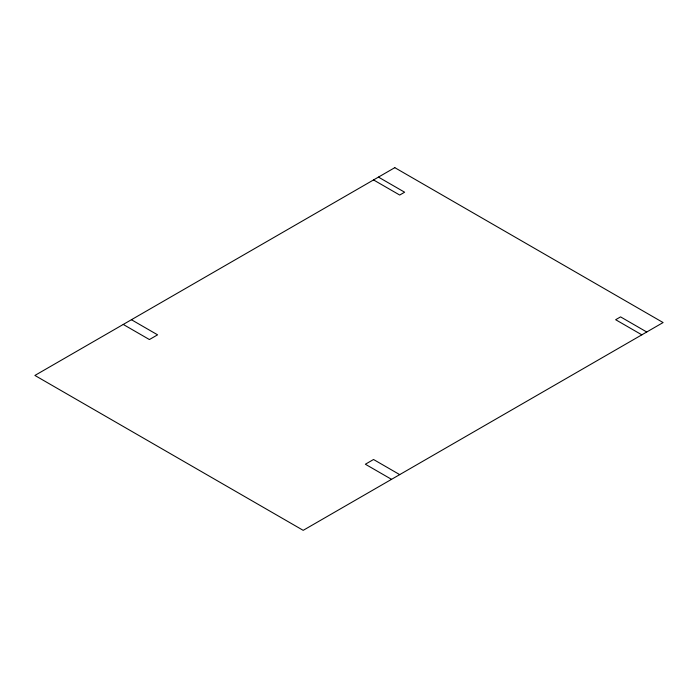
<?xml version="1.0" encoding="UTF-8"?>
<svg xmlns="http://www.w3.org/2000/svg" width="698" height="698" viewBox="0 0 698 698"><rect width="100%" height="100%" fill="white"/><g stroke="black" fill="none" stroke-linecap="round" stroke-linejoin="round"><path stroke-width="1.05" d="M378.447 177.1L404.622 192.212L399.71 195.047L373.543 179.936M646.741 331.995L620.566 316.883L615.653 319.719L641.828 334.831M131.416 319.719L157.591 334.831L149.416 339.551L123.241 324.439M399.71 474.623L373.535 459.502L365.359 464.231L391.534 479.343M394.806 167.66L34.9 375.445L303.194 530.34L663.1 322.555L394.806 167.66"/></g></svg>
